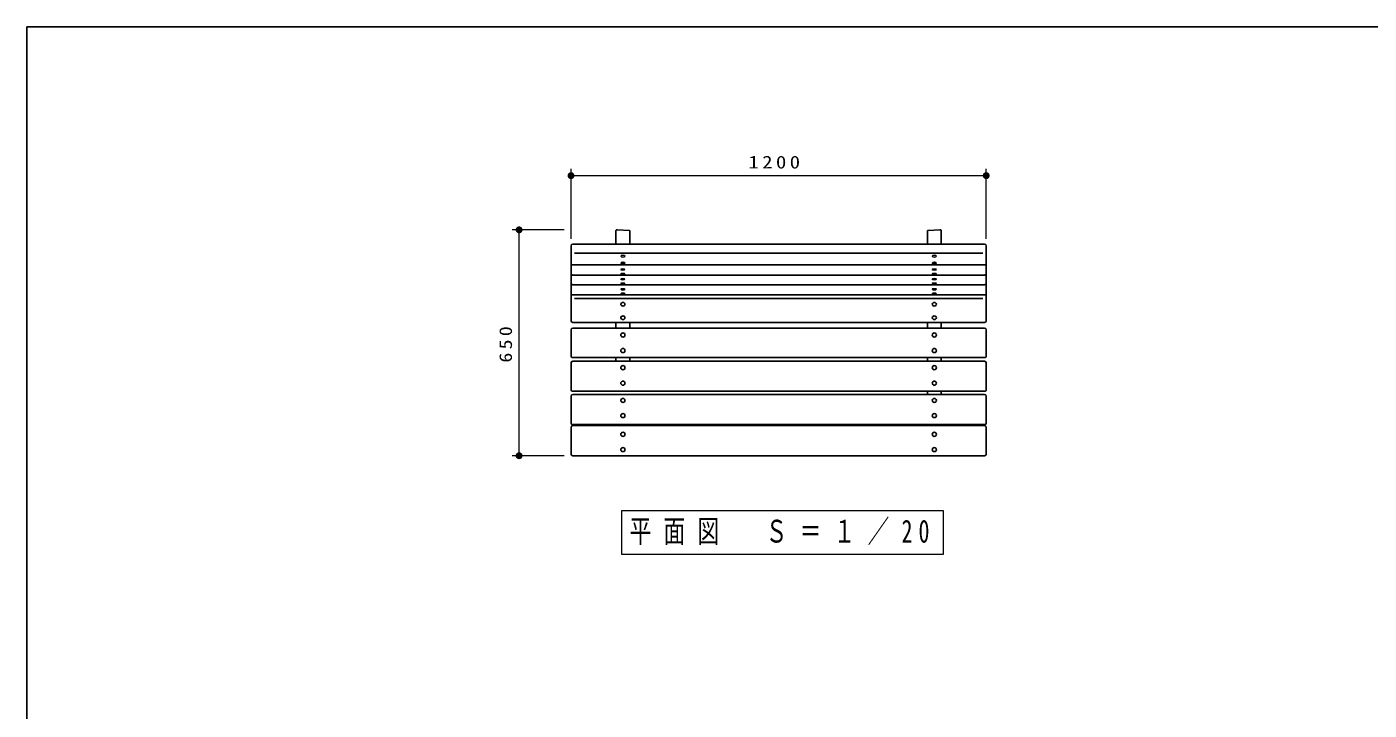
# Model space of a CAD drawing. Units: millimetres on the paper, scale 1:20. Extents: x -365 to 12, y -38 to 257.
# Drawn here: x -365 to -171, y 158.3 to 257 of the extents above; entities that cross this region are included whole.
import ezdxf

# ---------------------------------------------------------------- set-up
doc = ezdxf.new("R2010")
doc.units = ezdxf.units.MM
doc.layers.add('1_20', color=3, linetype='Continuous', lineweight=25)
doc.layers.add('99', color=7, linetype='Continuous', lineweight=13)
doc.styles.add('ＭＳ ゴシック', font='')
doc.styles.get('ＭＳ ゴシック').set_extended_font_data('MS Gothic')

# ---------------------------------------------------------------- blocks, each defined once
blk = doc.blocks.new('filled_dot')
at = {"color": 0, "linetype": 'Continuous', "lineweight": -2, "const_width": 1.25}
blk.add_lwpolyline([(-0.625, 0, 1), (0.625, 0, 1)], format="xyb", close=True, dxfattribs=at)

msp = doc.modelspace()

# ---------------------------------------------------------------- linework, layer by layer
at = {"layer": '1_20', "color": 7, "lineweight": 13}
for p, q in [((-286.367, 226.384), (-286.367, 236.52)), ((-286.367, 235.52), (-226.367, 235.52)), ((-226.367, 226.384), (-226.367, 236.52)), ((-287.367, 227.687), (-294.867, 227.687)), ((-293.867, 195.072), (-293.867, 227.687)), ((-287.367, 195.072), (-294.867, 195.072)), ((-232.554, 187.136), (-279.054, 187.136)), ((-279.054, 187.136), (-279.054, 180.836)), ((-232.554, 180.836), (-232.554, 187.136)), ((-279.054, 180.836), (-232.554, 180.836))]:
    msp.add_line(p, q, dxfattribs=at)
at = {"layer": '1_20'}
for p, q in [((-279.867, 227.583), (-279.867, 225.634)), ((-279.667, 227.688), (-279.771, 227.683)), ((-279.667, 227.688), (-277.963, 227.619)), ((-277.867, 227.519), (-277.867, 225.634)), ((-234.867, 227.519), (-234.867, 225.634)), ((-233.067, 227.688), (-234.771, 227.619)), ((-233.067, 227.688), (-232.963, 227.683)), ((-232.867, 227.583), (-232.867, 225.634)), ((-286.367, 225.384), (-286.367, 214.58)), ((-286.117, 225.634), (-226.617, 225.634)), ((-226.367, 225.384), (-226.367, 214.58)), ((-285.867, 224.34), (-226.867, 224.34)), ((-286.117, 222.625), (-226.617, 222.625)), ((-286.117, 221.162), (-226.617, 221.162)), ((-286.117, 219.755), (-226.617, 219.755)), ((-286.117, 218.305), (-226.617, 218.305)), ((-285.867, 217.799), (-226.867, 217.799)), ((-286.117, 214.33), (-226.617, 214.33)), ((-286.117, 213.501), (-226.617, 213.501)), ((-279.867, 214.33), (-279.867, 213.501)), ((-277.867, 214.33), (-277.867, 213.501)), ((-234.867, 214.33), (-234.867, 213.501)), ((-232.867, 214.33), (-232.867, 213.501)), ((-286.367, 213.251), (-286.367, 209.484)), ((-226.367, 213.251), (-226.367, 209.484)), ((-286.367, 208.463), (-286.367, 204.635)), ((-286.117, 209.234), (-226.617, 209.234)), ((-286.117, 208.713), (-226.617, 208.713)), ((-285.867, 209.263), (-226.867, 209.263)), ((-279.867, 209.234), (-279.867, 208.713)), ((-277.867, 209.234), (-277.867, 208.713)), ((-234.867, 209.234), (-234.867, 208.713)), ((-232.867, 209.234), (-232.867, 208.713)), ((-226.367, 208.463), (-226.367, 204.635)), ((-286.367, 203.674), (-286.367, 199.825)), ((-286.117, 204.385), (-226.617, 204.385)), ((-286.117, 203.924), (-226.617, 203.924)), ((-234.867, 204.385), (-234.867, 203.924)), ((-232.867, 204.385), (-232.867, 203.924)), ((-226.367, 203.674), (-226.367, 199.825)), ((-286.367, 199.17), (-286.367, 195.322)), ((-286.117, 199.575), (-226.617, 199.575)), ((-286.117, 199.42), (-226.617, 199.42)), ((-226.367, 199.17), (-226.367, 195.322)), ((-286.117, 195.072), (-226.617, 195.072))]:
    msp.add_line(p, q, dxfattribs=at)
for centre, radius, start, end in [((-279.767, 227.583), 0.1, 92.29061, 180), ((-277.967, 227.519), 0.1, 359.99999, 87.70941), ((-234.767, 227.519), 0.1, 92.29055, 179.99998), ((-232.967, 227.583), 0.1, 359.99996, 87.70936), ((-286.117, 225.384), 0.25, 89.99998, 179.99996), ((-226.617, 225.384), 0.25, 0, 89.99998), ((-286.117, 222.875), 0.25, 179.99998, 270.00002), ((-286.117, 221.412), 0.25, 179.99998, 270.00002), ((-226.617, 222.875), 0.25, 269.99996, 0), ((-226.617, 221.412), 0.25, 269.99996, 0), ((-286.117, 220.005), 0.25, 179.99998, 270.00002), ((-226.617, 220.005), 0.25, 269.99996, 0), ((-286.117, 218.555), 0.25, 179.99998, 270.00002), ((-226.617, 218.555), 0.25, 269.99996, 0), ((-286.117, 214.58), 0.25, 179.99998, 270.00002), ((-286.117, 213.251), 0.25, 89.99998, 179.99996), ((-226.617, 214.58), 0.25, 269.99996, 0), ((-226.617, 213.251), 0.25, 0, 89.99998), ((-286.117, 209.484), 0.25, 179.99998, 270.00002), ((-286.117, 208.463), 0.25, 89.99998, 179.99996), ((-226.617, 209.484), 0.25, 269.99996, 0), ((-226.617, 208.463), 0.25, 0, 89.99998), ((-286.117, 204.635), 0.25, 179.99998, 270.00002), ((-286.117, 203.674), 0.25, 89.99998, 179.99996), ((-226.617, 204.635), 0.25, 269.99996, 0), ((-226.617, 203.674), 0.25, 0, 89.99998), ((-286.117, 199.825), 0.25, 179.99998, 270.00002), ((-226.617, 199.825), 0.25, 269.99996, 0), ((-286.117, 199.17), 0.25, 89.99998, 179.99996), ((-226.617, 199.17), 0.25, 0, 89.99998), ((-286.117, 195.322), 0.25, 179.99998, 270.00002), ((-226.617, 195.322), 0.25, 269.99996, 0)]:
    msp.add_arc(centre, radius, start, end, dxfattribs=at)
for centre, ratio in [((-278.867, 223.897), 0.443497), ((-233.867, 223.897), 0.443497), ((-278.867, 222.899), 0.443497), ((-278.867, 221.964), 0.284253), ((-278.867, 221.324), 0.284203), ((-233.867, 222.899), 0.443497), ((-233.867, 221.964), 0.284253), ((-233.867, 221.324), 0.284203), ((-278.867, 220.557), 0.284253), ((-278.867, 219.918), 0.284253), ((-278.867, 219.107), 0.284203), ((-233.867, 220.557), 0.284253), ((-233.867, 219.918), 0.284253), ((-233.867, 219.107), 0.284203), ((-278.867, 218.468), 0.284203), ((-233.867, 218.468), 0.284203), ((-278.867, 216.939), 0.859678), ((-233.867, 216.939), 0.859678), ((-278.867, 215.004), 0.859678), ((-233.867, 215.004), 0.859678), ((-278.867, 212.512), 0.999697), ((-233.867, 212.512), 0.999697), ((-278.867, 210.262), 0.999697), ((-233.867, 210.262), 0.999697), ((-278.867, 207.781), 0.991864), ((-233.867, 207.781), 0.991864), ((-278.867, 205.549), 0.991864), ((-233.867, 205.549), 0.991864), ((-278.867, 203.054), 0.972435), ((-233.867, 203.054), 0.972435), ((-278.867, 200.866), 0.972435), ((-233.867, 200.866), 0.972435), ((-278.867, 198.158), 0.978081), ((-233.867, 198.158), 0.978081), ((-278.867, 195.957), 0.978081), ((-233.867, 195.957), 0.978081)]:
    msp.add_ellipse(centre, major_axis=(0.3, 0), ratio=ratio, dxfattribs=at)
at = {"layer": '99', "color": 20, "lineweight": 25}
for p, q in [((0, 257), (-365, 257)), ((-365, 257), (-365, 0))]:
    msp.add_line(p, q, dxfattribs=at)

# ---------------------------------------------------------------- block references
at = {"layer": '1_20', "color": 7, "lineweight": 13, "xscale": 0.4, "yscale": 0.4}
msp.add_blockref('filled_dot', (-286.367, 235.52), dxfattribs=at)
for p, rotation in [((-226.367, 235.52), 180), ((-293.867, 227.687), 270), ((-293.867, 195.072), 90)]:
    msp.add_blockref('filled_dot', p, dxfattribs=dict(at, rotation=rotation))

# ---------------------------------------------------------------- texts
at = {"layer": '1_20', "color": 7, "style": 'ＭＳ ゴシック'}
for s, insert, char_height, attachment_point in [('\\T1.33;\\W1.2;1200', (-256.752, 236.52), 1.833, 8), ('\\T1.56;\\W0.7;平面図\u3000Ｓ＝１／20', (-255.804, 183.986), 3.299, 5)]:
    msp.add_mtext(s, dxfattribs=dict(at, insert=insert, char_height=char_height, attachment_point=attachment_point))
at = {"layer": '1_20', "color": 7, "insert": (-294.867, 211.38), "char_height": 1.833, "attachment_point": 8, "rotation": 90, "style": 'ＭＳ ゴシック'}
msp.add_mtext('\\T1.33;\\W1.15;650', dxfattribs=at)

doc.saveas('drawing.dxf')
